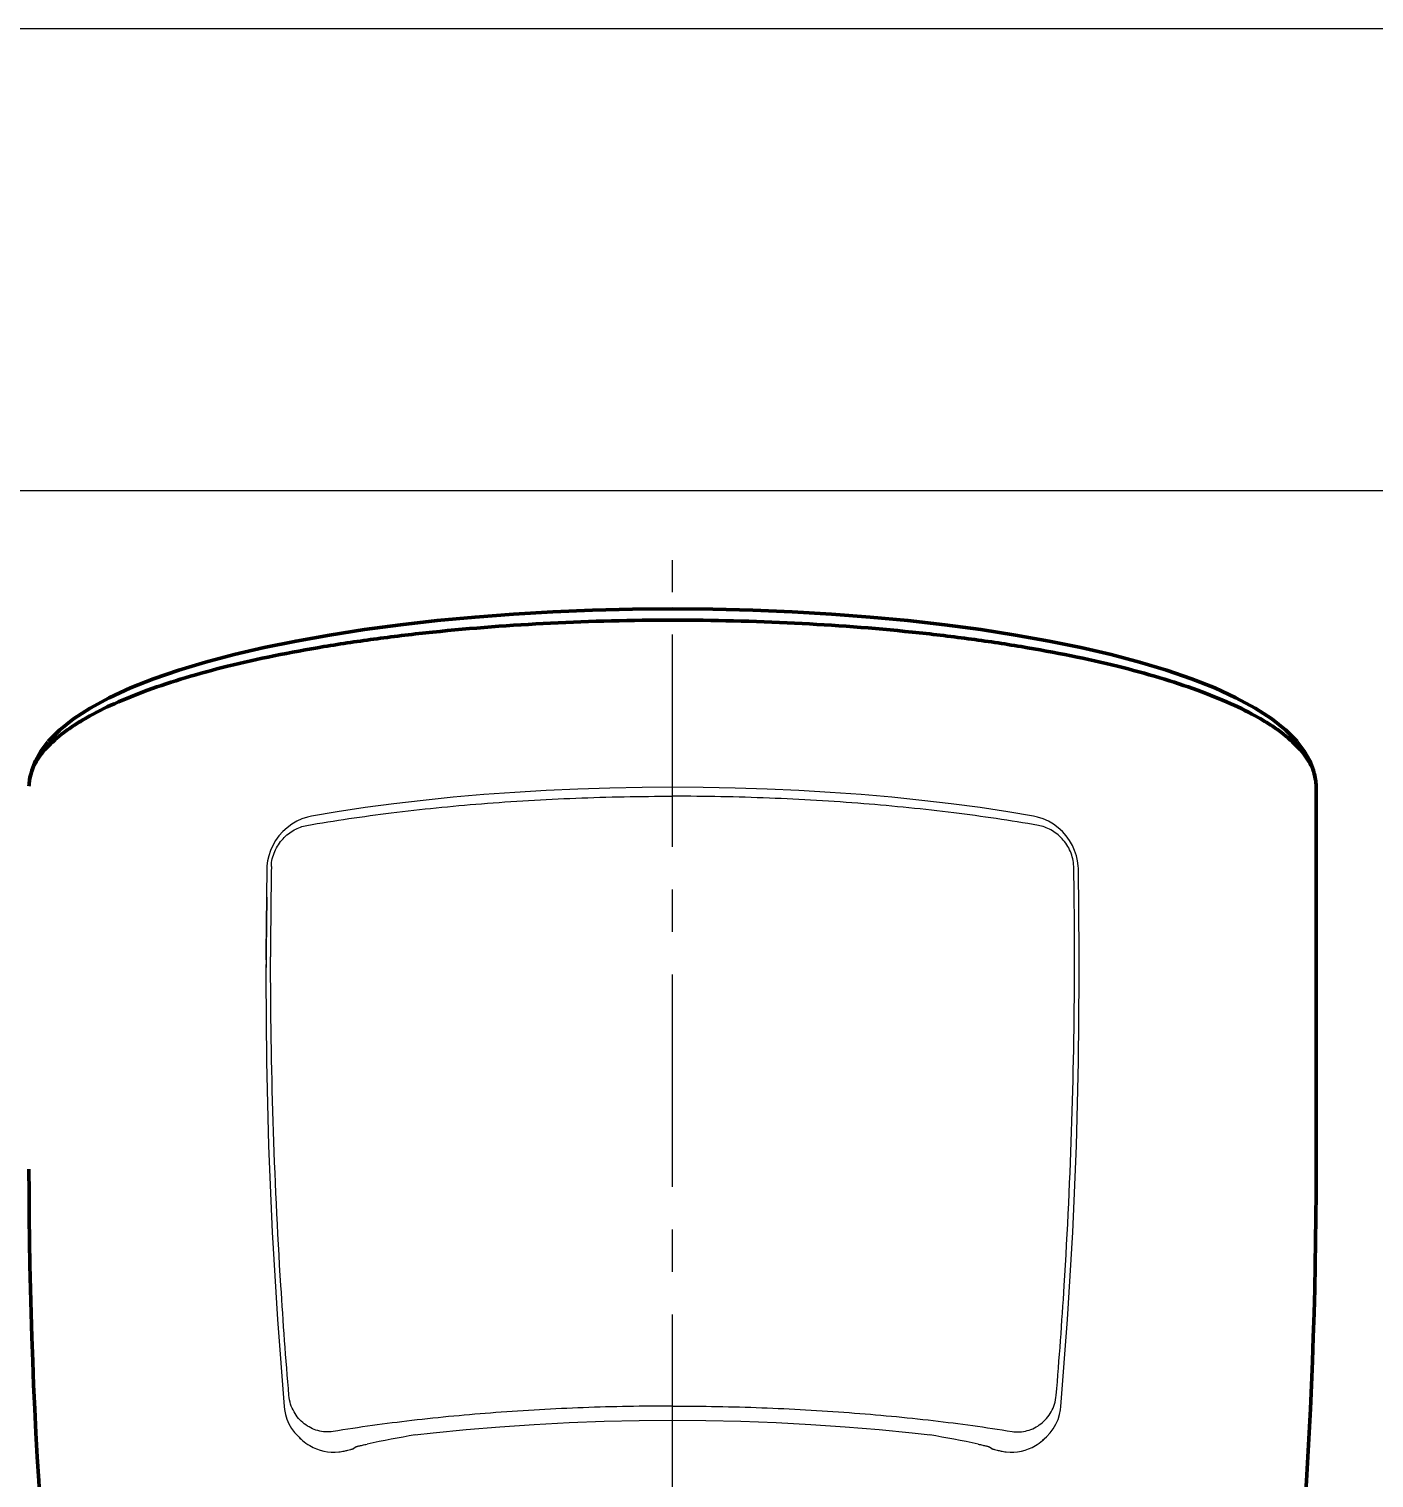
# Model space of a CAD drawing. Extents: x 40217 to 40811, y 11735 to 12155.
# Drawn here: x 40305.8 to 40361.2, y 12095.4 to 12155.1 of the extents above; entities that cross this region are included whole.
import ezdxf

# ---------------------------------------------------------------- set-up
doc = ezdxf.new("R2010")
doc.units = 0
doc.header["$LTSCALE"] = 7
doc.header["$MEASUREMENT"] = 0
doc.linetypes.add('CENTER', pattern=[2, 1.25, -0.25, 0.25, -0.25])
doc.layers.get('0').update_dxf_attribs({"color": 2, "linetype": 'CONTINUOUS'})
doc.layers.add('1', color=1, linetype='CENTER')
doc.layers.add('CL', color=1, linetype='CENTER')

# ---------------------------------------------------------------- blocks, each defined once
blk = doc.blocks.new('BORDER')
blk.add_line((1, 1), (0, 1))

msp = doc.modelspace()

# ---------------------------------------------------------------- linework, layer by layer
at = {"color": 4}
msp.add_line((40247.77103, 12136.11559), (40796.77103, 12136.11559), dxfattribs=at)
at = {"color": 7, "linetype": 'Continuous'}
for p, q in [((40317.43089, 12122.69993), (40317.43024, 12122.69981)), ((40347.16322, 12122.69989), (40347.16387, 12122.69977)), ((40315.58745, 12120.5374), (40315.58746, 12120.53771)), ((40349.00661, 12120.5374), (40349.0066, 12120.53772)), ((40349.03869, 12117.07364), (40349.00661, 12120.5374)), ((40315.58745, 12119.36408), (40315.58746, 12119.36457)), ((40316.02869, 12101.97031), (40316.30477, 12098.38666)), ((40316.30477, 12098.38666), (40316.30475, 12098.38685)), ((40348.28932, 12098.38666), (40348.28934, 12098.38685)), ((40316.73233, 12097.31509), (40316.87615, 12097.15816)), ((40316.87615, 12097.15816), (40317.03781, 12097.01636)), ((40316.9498, 12097.08716), (40316.99916, 12097.04006)), ((40319.154, 12096.65179), (40319.24439, 12096.71981)), ((40345.3497, 12096.7198), (40345.44008, 12096.65179)), ((40347.52938, 12096.99558), (40347.6968, 12097.13779))]:
    msp.add_line(p, q, dxfattribs=at)
for points in [[(40332.29705, 12123.88959), (40331.03962, 12123.88135), (40329.71794, 12123.85595), (40328.40205, 12123.81343), (40327.09566, 12123.75388), (40325.80204, 12123.67745), (40324.52441, 12123.58431), (40323.26597, 12123.47467), (40322.02986, 12123.3488), (40320.81916, 12123.20695), (40319.63692, 12123.04948), (40318.48645, 12122.87677), (40317.43089, 12122.69993)], [(40347.1632, 12122.69992), (40346.10764, 12122.87677), (40344.95717, 12123.04947), (40343.77494, 12123.20695), (40342.56423, 12123.34879), (40341.32812, 12123.47467), (40340.06968, 12123.58431), (40338.79205, 12123.67744), (40337.49843, 12123.75388), (40336.19203, 12123.81343), (40334.87615, 12123.85595), (40333.55447, 12123.88135), (40332.29704, 12123.88959)], [(40317.43021, 12122.69978), (40317.2652, 12122.6631), (40317.03756, 12122.58822), (40316.81932, 12122.48814), (40316.61341, 12122.3652), (40316.42181, 12122.22158), (40316.24613, 12122.05963), (40316.08819, 12121.88119), (40315.9504, 12121.68855), (40315.83431, 12121.4866), (40315.74034, 12121.27907), (40315.66875, 12121.06905), (40315.61983, 12120.86035), (40315.59322, 12120.65696), (40315.58746, 12120.53771)], [(40349.00663, 12120.53771), (40349.00087, 12120.65696), (40348.97426, 12120.86035), (40348.92533, 12121.06905), (40348.85375, 12121.27907), (40348.75978, 12121.4866), (40348.64369, 12121.68855), (40348.5059, 12121.88119), (40348.34796, 12122.05963), (40348.17228, 12122.22158), (40347.98068, 12122.3652), (40347.77477, 12122.48814), (40347.55653, 12122.58822), (40347.32889, 12122.6631), (40347.16387, 12122.69977)], [(40315.58748, 12120.5374), (40315.5554, 12117.07364), (40315.5596, 12116.47081)], [(40315.58749, 12119.36409), (40315.5554, 12116.03506), (40315.58031, 12112.60084), (40315.66588, 12109.11454), (40315.81455, 12105.5702), (40316.02869, 12101.97031)], [(40349.03449, 12116.47079), (40349.03869, 12117.07364)], [(40348.28932, 12098.38666), (40348.5654, 12101.9703), (40348.77954, 12105.5702), (40348.92821, 12109.11454), (40349.01378, 12112.60083), (40349.03869, 12116.03506), (40349.03449, 12116.47079)], [(40316.30475, 12098.38685), (40316.31951, 12098.25945), (40316.35941, 12098.05802), (40316.42055, 12097.85992), (40316.50334, 12097.66835), (40316.6075, 12097.486), (40316.73233, 12097.31509)], [(40347.6968, 12097.13779), (40347.84586, 12097.29594), (40347.97529, 12097.46877), (40348.08335, 12097.65369), (40348.16927, 12097.84845), (40348.23269, 12098.05018), (40348.27398, 12098.25545), (40348.28934, 12098.38685)], [(40321.69075, 12097.21482), (40322.43479, 12097.30156), (40323.79552, 12097.43686), (40325.18729, 12097.55246), (40326.60334, 12097.64773)], [(40326.60334, 12097.64773), (40328.03644, 12097.72216), (40329.47929, 12097.77537), (40330.92312, 12097.80711), (40332.29704, 12097.8174)], [(40332.29704, 12097.8174), (40333.67097, 12097.80711), (40335.1148, 12097.77537), (40336.55765, 12097.72216)], [(40336.55765, 12097.72216), (40337.99075, 12097.64773), (40339.4068, 12097.55246), (40340.79857, 12097.43686), (40342.1593, 12097.30156), (40342.90309, 12097.21485)], [(40316.88953, 12097.14642), (40316.9162, 12097.11992), (40316.9498, 12097.08716)], [(40347.59492, 12097.04006), (40347.61004, 12097.05436), (40347.64428, 12097.08715), (40347.67788, 12097.11992), (40347.69038, 12097.13233)]]:
    msp.add_lwpolyline(points, dxfattribs=at)
for centre, radius, start, end in [((40529.3427, 12116.88645), 213.59743, 178.9955976, 179.9968216), ((40135.25137, 12116.88645), 213.59744, 0.0031755, 1.0043996), ((40318.34569, 12098.46961), 1.96387, 226.7129207, 228.9201149), ((40318.35646, 12098.48274), 1.98084, 228.9347879, 239.652248), ((40318.3468, 12098.46449), 1.96021, 239.6265115, 276.1051218), ((40330.18418, 12047.54509), 50.39068, 99.6878443, 101.9899545), ((40334.4059, 12047.53351), 50.40276, 78.0087187, 80.3126306), ((40346.24778, 12098.46221), 1.95799, 263.8734386, 300.3949195), ((40346.23706, 12098.48342), 1.98171, 300.3519227, 310.9642314), ((40346.24613, 12098.47248), 1.96751, 310.9736703, 313.277708), ((40318.35939, 12098.3359), 1.831, 276.1413884, 283.0546511), ((40346.23342, 12098.32836), 1.82338, 256.9308654, 263.8730838)]:
    msp.add_arc(centre, radius, start, end, dxfattribs=at)
for points, knots in [([(40317.2355, 12122.31431), (40318.39002, 12122.51798), (40320.78206, 12122.87018), (40324.47779, 12123.24075), (40328.34207, 12123.46713), (40330.96799, 12123.51842), (40332.29705, 12123.51893)], [0, 0, 0, 0, 0.23250555, 0.47926983, 0.73641528, 1, 1, 1, 1]), ([(40347.35859, 12122.31431), (40346.20407, 12122.51798), (40343.81202, 12122.87018), (40340.1163, 12123.24075), (40336.25202, 12123.46713), (40333.6261, 12123.51842), (40332.29704, 12123.51893)], [0, 0, 0, 0, 0.23250555, 0.47926981, 0.73641527, 1, 1, 1, 1]), ([(40315.77837, 12120.63048), (40315.7789, 12120.73556), (40315.80839, 12120.94718), (40315.93947, 12121.34685), (40316.17382, 12121.69935), (40316.47131, 12121.97304), (40316.71243, 12122.13422), (40316.96839, 12122.25017), (40317.14669, 12122.2973), (40317.23561, 12122.31418)], [0, 0, 0, 0, 0.13162639, 0.26505049, 0.52499204, 0.64959771, 0.77008554, 0.88662803, 1, 1, 1, 1]), ([(40348.81554, 12120.63042), (40348.81475, 12120.7355), (40348.78568, 12120.94716), (40348.65436, 12121.34682), (40348.4201, 12121.69931), (40348.12264, 12121.97302), (40347.88153, 12122.13418), (40347.62561, 12122.25017), (40347.44732, 12122.2973), (40347.3584, 12122.31415)], [0, 0, 0, 0, 0.13163712, 0.26507973, 0.52501363, 0.64961566, 0.77009673, 0.88663613, 1, 1, 1, 1]), ([(40316.49996, 12098.84093), (40316.37442, 12100.34747), (40315.93588, 12106.35699), (40315.74513, 12112.38472), (40315.74537, 12116.89832)], [0, 0, 0, 0, 0.25090025, 1, 1, 1, 1]), ([(40348.09422, 12098.8409), (40348.21977, 12100.34745), (40348.6583, 12106.35697), (40348.84905, 12112.3847), (40348.84881, 12116.8983)], [0, 0, 0, 0, 0.25090031, 1, 1, 1, 1]), ([(40318.31813, 12097.3572), (40318.111, 12097.32288), (40317.67879, 12097.3497), (40317.10125, 12097.64531), (40316.7387, 12098.06646), (40316.55819, 12098.48504), (40316.5069, 12098.71971), (40316.49955, 12098.8409)], [0, 0, 0, 0, 0.24098101, 0.47896382, 0.72770576, 0.86063596, 1, 1, 1, 1]), ([(40346.27596, 12097.35719), (40346.48326, 12097.32392), (40346.91524, 12097.34914), (40347.49293, 12097.64544), (40347.85513, 12098.06649), (40348.03629, 12098.48497), (40348.08659, 12098.71973), (40348.09454, 12098.8409)], [0, 0, 0, 0, 0.2409893, 0.47897258, 0.72769794, 0.86062713, 1, 1, 1, 1]), ([(40332.29761, 12098.40563), (40331.07186, 12098.40518), (40328.64332, 12098.35938), (40325.06199, 12098.16067), (40321.62467, 12097.83796), (40319.39542, 12097.53333), (40318.31837, 12097.35758)], [0, 0, 0, 0, 0.26206048, 0.51916972, 0.76668344, 1, 1, 1, 1]), ([(40332.29704, 12098.40564), (40333.52274, 12098.40518), (40335.95119, 12098.35938), (40339.53237, 12098.16066), (40342.96955, 12097.83795), (40345.19871, 12097.53334), (40346.27572, 12097.35759)], [0, 0, 0, 0, 0.26206069, 0.51916982, 0.76668336, 1, 1, 1, 1]), ([(40319.24427, 12096.7198), (40319.24809, 12096.72267), (40319.26194, 12096.72728), (40319.28871, 12096.73615), (40319.3298, 12096.74725), (40319.41034, 12096.76798), (40319.54056, 12096.79841), (40319.6528, 12096.82301), (40319.71601, 12096.83645)], [0, 0, 0, 0, 0.02947519, 0.08801132, 0.17544756, 0.29119797, 0.60136613, 1, 1, 1, 1]), ([(40344.87808, 12096.83645), (40344.94129, 12096.82301), (40345.05352, 12096.79841), (40345.18375, 12096.76798), (40345.26428, 12096.74725), (40345.30537, 12096.73615), (40345.33215, 12096.72728), (40345.346, 12096.72267), (40345.34982, 12096.7198)], [0, 0, 0, 0, 0.39863437, 0.70880248, 0.82455291, 0.9119889, 0.97052485, 1, 1, 1, 1]), ([(40318.77298, 12096.55221), (40318.82485, 12096.56426), (40318.91603, 12096.58565), (40319.02149, 12096.61161), (40319.08577, 12096.62879), (40319.11833, 12096.63801), (40319.13977, 12096.64533), (40319.15083, 12096.6494), (40319.154, 12096.65179)], [0, 0, 0, 0, 0.40529288, 0.71289288, 0.82636096, 0.9120196, 0.96976359, 1, 1, 1, 1]), ([(40345.44008, 12096.65179), (40345.44326, 12096.6494), (40345.45431, 12096.64533), (40345.47576, 12096.63801), (40345.50831, 12096.62879), (40345.57259, 12096.61161), (40345.67806, 12096.58565), (40345.76924, 12096.56426), (40345.82111, 12096.55221)], [0, 0, 0, 0, 0.03023637, 0.08798031, 0.17363889, 0.28710695, 0.59470694, 1, 1, 1, 1])]:
    msp.add_open_spline(points, degree=3, knots=knots, dxfattribs=at)
at = {"layer": '1', "color": 7, "linetype": 'Continuous', "lineweight": 70}
msp.add_line((40358.79689, 12123.88372), (40358.79689, 12108.15409), dxfattribs=at)
for points in [[(40332.29706, 12131.23503), (40330.64441, 12131.22099), (40328.99855, 12131.17933), (40327.36626, 12131.11075), (40325.75331, 12131.01589), (40324.16634, 12130.89518), (40322.60968, 12130.74876), (40321.08808, 12130.5767), (40319.60823, 12130.37935), (40318.17491, 12130.15681), (40316.79783, 12129.91012), (40315.48681, 12129.64144), (40314.24176, 12129.35114), (40313.06651, 12129.04003), (40311.96206, 12128.7078), (40310.93097, 12128.354), (40309.97631, 12127.9777), (40309.09852, 12127.57562), (40308.31313, 12127.15088), (40307.62682, 12126.70415), (40307.04866, 12126.24149), (40306.5847, 12125.77056)], [(40358.00932, 12125.77062), (40357.54535, 12126.24156), (40356.96767, 12126.70385), (40356.28204, 12127.15023), (40355.49683, 12127.57498), (40354.619, 12127.97718), (40353.66436, 12128.35354), (40352.63326, 12128.7074), (40351.52879, 12129.03969), (40350.35353, 12129.35084), (40349.10844, 12129.64118), (40347.79737, 12129.90991), (40346.42022, 12130.15663), (40344.98682, 12130.37921), (40343.50687, 12130.5766), (40341.98517, 12130.74868), (40340.4284, 12130.89512), (40338.84131, 12131.01585), (40337.22823, 12131.11073), (40335.59581, 12131.17932), (40333.94981, 12131.22099), (40332.29703, 12131.23503)], [(40306.5765, 12125.76098), (40306.28506, 12125.37453), (40306.06329, 12124.98051), (40305.90858, 12124.58056), (40305.81706, 12124.17344)], [(40358.77697, 12124.17377), (40358.68543, 12124.58082), (40358.53071, 12124.98069), (40358.30897, 12125.37461), (40358.01759, 12125.76098)]]:
    msp.add_lwpolyline(points, dxfattribs=at)
for centre, radius, start, end in [((40515.25035, 12108.2452), 209.45311, 180.0251488, 188.6668177), ((40149.29661, 12108.24879), 209.50029, 351.3341536, 359.9738748)]:
    msp.add_arc(centre, radius, start, end, dxfattribs=at)
for points, knots in [([(40332.29705, 12130.77057), (40330.62086, 12130.77057), (40327.32453, 12130.69025), (40323.2666, 12130.38757), (40320.15942, 12130.02135), (40317.97701, 12129.69639), (40315.92423, 12129.31996), (40314.02003, 12128.89536), (40312.28191, 12128.42536), (40310.72459, 12127.91549), (40309.36116, 12127.37102), (40308.36225, 12126.87609), (40307.67586, 12126.4611), (40307.11284, 12126.0692), (40306.63286, 12125.65329), (40306.25902, 12125.20795), (40306.04963, 12124.88329), (40305.89951, 12124.5509), (40305.81794, 12124.23246), (40305.79936, 12124.0252), (40305.79719, 12123.93388)], [0, 0, 0, 0, 0.144227965, 0.283587635, 0.349958961, 0.413401043, 0.473410297, 0.529498476, 0.581224594, 0.628279616, 0.670417317, 0.707454756, 0.724045727, 0.739384315, 0.766468965, 0.778352588, 0.78931498, 0.799607231, 0.809598978, 0.817447768, 0.817447768, 0.817447768, 0.817447768]), ([(40358.79689, 12123.83626), (40358.79764, 12123.86862), (40358.79764, 12123.90095), (40358.79689, 12123.93327), (40358.79476, 12124.02482), (40358.77619, 12124.23232), (40358.69457, 12124.55099), (40358.54445, 12124.88337), (40358.33506, 12125.20804), (40357.96123, 12125.65337), (40357.48124, 12126.06929), (40356.91823, 12126.46119), (40356.23184, 12126.87618), (40355.23294, 12127.37111), (40353.86951, 12127.91558), (40352.31219, 12128.42545), (40350.57407, 12128.89545), (40348.66987, 12129.32006), (40346.61709, 12129.69649), (40344.43469, 12130.02145), (40341.3275, 12130.38767), (40337.26956, 12130.69035), (40333.97323, 12130.77067), (40332.29704, 12130.77067)], [0.179754771, 0.179754771, 0.179754771, 0.179754771, 0.182532711, 0.182532711, 0.182532711, 0.190401586, 0.200393325, 0.21068555, 0.221647899, 0.233531472, 0.260616012, 0.275954547, 0.292545465, 0.329582808, 0.371720426, 0.418775381, 0.470501447, 0.526589587, 0.586598818, 0.650040895, 0.716412232, 0.85577195, 1, 1, 1, 1])]:
    msp.add_open_spline(points, degree=3, knots=knots, dxfattribs=at)
at = {"layer": 'CL'}
msp.add_line((40332.29703, 11785.42814), (40332.29703, 12133.2351), dxfattribs=at)

# ---------------------------------------------------------------- block references
at = {"xscale": 594, "yscale": 420, "zscale": 594}
msp.add_blockref('BORDER', (40216.77103, 11735.11559), dxfattribs=at)

doc.saveas('drawing.dxf')
